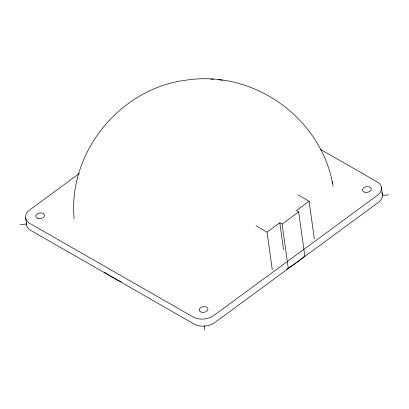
<?xml version="1.0" encoding="UTF-8"?>
<svg xmlns="http://www.w3.org/2000/svg" width="409" height="409" viewBox="0 0 409 409"><rect width="100%" height="100%" fill="white"/><g stroke="black" fill="none" stroke-linecap="round" stroke-linejoin="round"><path stroke-width="0.61" d="M79.305 173.488L29.816 209.848A14.719 9.519 -7.9 0 0 29.826 223.386L193.258 317.072A14.719 9.519 -7.9 0 0 213.958 315.411L377.226 195.456A14.719 9.519 -7.9 0 0 377.216 181.918L320.227 149.254M112.521 277.292L112.915 277M272.266 269.715L267.051 232.128L279.797 222.762L282.123 224.096L288.294 268.575M298.074 194.914L309.097 201.233L296.351 210.599L298.677 211.934L304.848 256.412M282.123 224.096L298.677 211.934M20.45 224.51L26.82 223.999M382.18 195.43L388.55 194.919M333.12 186.407C322.011 118.247 253.442 69.182 185.338 80.292C119.74 88.722 67.776 152.828 74.157 218.861M218.692 79.852L222.67 80.225M210.62 79.111L213.61 79.392M256.029 225.809L267.051 232.128M332.185 181.714L332.517 183.411M381.428 187.363L382.405 194.423M309.097 201.233L314.316 238.825M279.797 222.762L283.534 249.7M25.614 217.946L26.595 225.006M204.587 325.6L204.592 330.073M381.796 192.557A14.719 9.519 -7.9 0 1 378.202 202.521L214.94 322.471A14.719 9.519 -7.9 0 1 194.234 324.132L30.808 230.446A14.719 9.519 -7.9 0 1 26.605 222.946M304.746 255.962A130.865 84.643 -7.9 0 1 286.377 269.316M121.504 281.919A130.865 84.643 -7.9 0 1 104.622 272.276M364.675 192.184A4.417 2.858 -7.9 0 0 371.26 189.168A4.417 2.858 -7.9 0 0 364.67 187.21A4.417 2.858 -7.9 0 0 364.675 192.184M37.981 218.447A4.417 2.858 -7.9 0 0 44.566 215.431A4.417 2.858 -7.9 0 0 37.976 213.472A4.417 2.858 -7.9 0 0 37.981 218.447M201.407 312.133A4.417 2.858 -7.9 0 0 207.992 309.117A4.417 2.858 -7.9 0 0 201.402 307.159A4.417 2.858 -7.9 0 0 201.407 312.133"/></g></svg>
